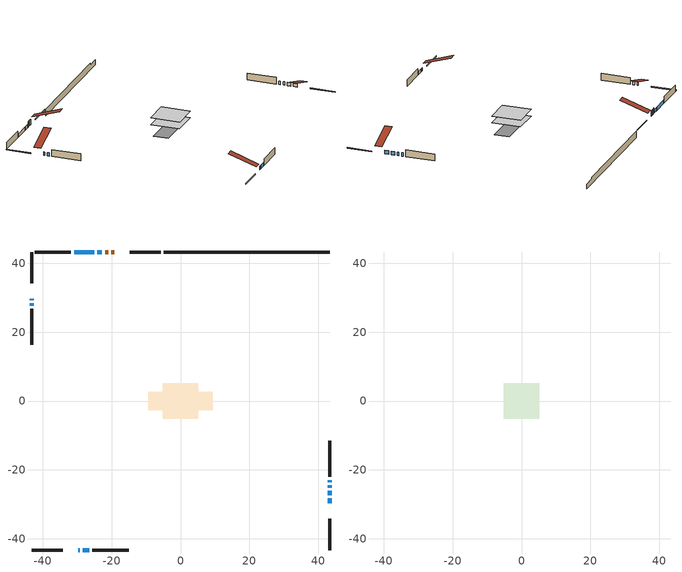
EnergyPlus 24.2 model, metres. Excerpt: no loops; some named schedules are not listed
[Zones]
conditioned space
 floor adiabatic (AdiabaticFloorConstruction): -5.16,-5.16 -5.16,5.16 5.16,5.16 5.16,-5.16 z0.61
 floor foundation (Slab1 construction): -9.37,-2.67 -9.37,2.67 9.37,2.67 9.37,-2.67 z-1.7
 wall outside (RimJoist1 construction): -5.78,43.31 -14.81,43.31 / -43.31,-43.31 -34.28,-43.31 / -43.31,43.31 -43.31,34.28 / 43.31,-43.31 43.31,-34.28 z0.61:0.91
 wall outside (AdiabaticWallConstruction 1): -19.33,43.31 -20.14,43.31 / -21.07,43.31 -21.93,43.31 z0.61:2.64
 wall outside (AdiabaticWallConstruction): -22.85,43.31 -24.15,43.31 / 43.31,-29.76 43.31,-28.31 / -29.76,-43.31 -29.28,-43.31 / -43.31,29.76 -43.31,29.28 / -25.08,43.31 -30.95,43.31 / 43.31,-27.38 43.31,-26.09 / -28.35,-43.31 -26.52,-43.31 / 43.31,-25.16 43.31,-24.55 / 43.31,-23.62 43.31,-23.01 / -43.31,28.35 -43.31,27.74 z0.61:1.83
 wall outside (Wall1 construction): -31.88,43.31 -42.38,43.31 / -25.59,-43.31 -15.09,-43.31 / -43.31,26.81 -43.31,16.31 / 43.31,-22.08 43.31,-11.58 z0.61:3.05
 wall foundation (FoundationWall1 construction): -4.85,43.31,-1.7 -4.85,43.31,0.61 38.49,43.31,0.61 38.49,43.31,0 43.31,43.31,0 43.31,43.31,-1.7
 window (WindowConstruction): -22.85,43.31 -24.15,43.31 z0.61:1.83
 window (WindowConstruction 7): 43.31,-29.76 43.31,-28.31 z0.61:1.83
 window (WindowConstruction 8): -29.76,-43.31 -29.28,-43.31 z0.61:1.83
 window (WindowConstruction 9): -43.31,29.76 -43.31,29.28 z0.61:1.83
 window (WindowConstruction 1): -25.08,43.31 -30.95,43.31 z0.61:1.83
 window (WindowConstruction 2): 43.31,-27.38 43.31,-26.09 z0.61:1.83
 window (WindowConstruction 3): -28.35,-43.31 -26.52,-43.31 z0.61:1.83
 window (WindowConstruction 4): 43.31,-25.16 43.31,-24.55 z0.61:1.83
 window (WindowConstruction 5): 43.31,-23.62 43.31,-23.01 z0.61:1.83
 window (WindowConstruction 6): -43.31,28.35 -43.31,27.74 z0.61:1.83
 door (Door): -19.33,43.31 -20.14,43.31 z0.61:2.64
 door (Door 1): -21.07,43.31 -21.92,43.31 z0.61:2.64
 ceiling adiabatic (AdiabaticFloorConstruction): 5.16,-5.16 5.16,5.16 -5.16,5.16 -5.16,-5.16 z0.61
attic - vented
 floor to conditioned space (Floor1 construction Reversed): -5.18,-5.18 -5.18,5.18 5.18,5.18 5.18,-5.18 z3.05
 roof outside (Roof1 construction): -18.4,43.31,3.05 -18.4,33.21,6.41 -15.74,33.21,6.41 -15.74,43.31,3.05; -30.69,-43.31,3.05 -30.69,-33.21,6.41 -33.35,-33.21,6.41 -33.35,-43.31,3.05; -43.31,30.69,3.05 -33.21,30.69,6.41 -33.21,33.35,6.41 -43.31,33.35,3.05; 43.31,-30.69,3.05 33.21,-30.69,6.41 33.21,-33.35,6.41 43.31,-33.35,3.05
[Building]
Building 1: Terrain=Suburbs
[Site:Location]
Moose Jaw CS_SK: Latitude {deg}=50.33; Longitude {deg}=-105.54; Time Zone {hr}=-6; Elevation {m}=577; Keep Site Location Information=Yes
[Site:GroundTemperature:Shallow]
-1.16478, -3.46141, -3.64533, -2.55546, 1.81975, 6.17459, 9.95, 12.3416, 12.5448, 10.5996, 6.92049, 2.69924
[Site:WaterMainsTemperature]
Calculation Method=Schedule; Temperature Schedule=mains temperature schedule
[Material] Roughness=Rough; Thermal Absorptance=0.9
Name | Thickness {m} | Conductivity {W/m-K} | Density {kg/m3} | Specific Heat {J/kg-K} | Solar Absorptance | Visible Absorptance
asphalt or fiberglass shingles | 0.00635 | 0.162714 | 1121.4 | 1465.45 | 0.84 | 0.84
ceiling stud and cavity | 0.1397 | 0.1119 | 65.682 | 1177.47 | 0.7 | 0.7
concrete 4.0 in. | 0.1016 | 1.803125 | 2242.8 | 837.4 | 0.7 | 0.7
concrete 8.0 in. | 0.2032 | 1.803125 | 2242.8 | 837.4 | 0.7 | 0.7
door material | 0.04445 | 0.188738 | 512.64 | 1214.23 | 0.7 | 0.7
door material 1 | 0.04445 | 0.0451087 | 512.64 | 1214.23 | 0.7 | 0.7
exterior vertical ins | 0.0366079 | 0.029427 | 32.04 | 1214.23 | 0.7 | 0.7
floor covering | 0.0127 | 0.0433444 | 54.468 | 1339.84 | 0.6 | 0.6
floor rigid ins; wall rigid ins | 0.512978 | 0.029427 | 32.04 | 1214.23 | 0.7 | 0.7
floor stud and cavity | 0.1397 | 1.75129 | 37.0049 | 1207.88 | 0.7 | 0.7
furniture material conditioned space 1 | 0.1524 | 0.115458 | 640.8 | 1214.23 | 0.6 | 0.6
gypsum board | 0.0127 | 0.160291 | 801 | 837.4 | 0.6 | 0.6
gypsum board 1 | 0.0127 | 0.160291 | 801 | 837.4 | 0.7 | 0.7
osb sheathing 0.5 in. | 0.0127 | 0.115458 | 512.64 | 1214.23 | 0.7 | 0.7
osb sheathing 0.75 in. | 0.01905 | 0.115458 | 512.64 | 1214.23 | 0.7 | 0.7
osb sheathing 2.0 in. | 0.0508 | 0.115458 | 512.64 | 1214.23 | 0.7 | 0.7
rim joist stud and cavity | 0.0508 | 0.0409464 | 125.044 | 1163.47 | 0.6 | 0.6
wall stud and cavity | 0.1397 | 0.0977075 | 139.0536 | 1170.24 | 0.7 | 0.7
wall stud and cavity 1 | 0.0889 | 0.380278 | 52.3479 | 1209.89 | 0.7 | 0.7
wall stud and cavity 2 | 0.0889 | 0.391764 | 83.0341 | 1211.67 | 0.7 | 0.7
wood siding | 0.0254 | 0.102417 | 544.68 | 1172.36 | 0 | 0
wood siding 1; wood siding 2; wood siding 3 | 0.0254 | 0.102417 | 544.68 | 1172.36 | 0.7 | 0.7
[WindowMaterial:SimpleGlazingSystem]
Name | U-Factor {W/m2-K} | Solar Heat Gain Coefficient
WindowMaterial | 1.8885 | 0.59
WindowMaterial 1 | 1.198058 | 0.54
WindowMaterial 2 | 1.91462 | 0.56
WindowMaterial 3 | 1.35931 | 0.48
WindowMaterial 4 | 2.97584 | 0.61
WindowMaterial 5 | 1.822638 | 0.51
[Construction]
AdiabaticFloorConstruction: floor stud and cavity, floor rigid ins, osb sheathing 0.75 in., floor covering
AdiabaticWallConstruction: wood siding 2, wall rigid ins, wall stud and cavity 1, gypsum board
AdiabaticWallConstruction 1: wood siding 3, wall rigid ins, wall stud and cavity 1, gypsum board
Door: door material
Door 1: door material 1
Floor1 construction Reversed: gypsum board, ceiling stud and cavity
FoundationWall1 construction: concrete 8.0 in., gypsum board 1
furniture construction conditioned space 1: furniture material conditioned space 1
PartitionWallConstruction: gypsum board, wall stud and cavity 2, gypsum board
RimJoist1 construction: wood siding 1, osb sheathing 2.0 in., rim joist stud and cavity
Roof1 construction: asphalt or fiberglass shingles
Slab1 construction: concrete 4.0 in.
Wall1 construction: wood siding, osb sheathing 0.5 in., wall stud and cavity, gypsum board
WindowConstruction; WindowConstruction 2: WindowMaterial
WindowConstruction 1: WindowMaterial 1
WindowConstruction 3; WindowConstruction 5; WindowConstruction 6: WindowMaterial 2
WindowConstruction 4: WindowMaterial 3
WindowConstruction 7: WindowMaterial 4
WindowConstruction 8; WindowConstruction 9: WindowMaterial 5
[Zone] Multiplier=1; Part of Total Floor Area=Yes
Name | Volume {m3}
attic - vented | 58.6618
conditioned space | 515.7
[Space]
Name | Zone | Volume {m3}
attic - vented 1 | attic - vented | 58.6618
conditioned space 1 | conditioned space | 515.7
[ZoneInfiltration:EffectiveLeakageArea]
infil attic - vented 1: Zone or Space=attic - vented 1; Schedule=Always On Discrete; Effective Air Leakage Area {cm2}=3580; Stack Coefficient=0.000233973; Wind Coefficient=1.03348e-05
[ZoneMixing]
whole house fan mix: Zone or Space=attic - vented; Schedule=Always On Continuous; Design Flow Rate Calculation Method=Flow/Zone; Design Flow Rate {m3/s}=0; Source Zone or Space=conditioned space
[SurfaceProperty:ExposedFoundationPerimeter]
Slab1: Exposed Perimeter Calculation Method=TotalExposedPerimeter; Total Exposed Perimeter {m}=48.158
[InternalMass] Zone or ZoneList=conditioned space; Space or SpaceList=conditioned space 1
Name | Construction | Surface Area {m2}
furniture mass conditioned space 1 | furniture construction conditioned space 1 | 82.5198
partition wall mass | PartitionWallConstruction | 206.3
[Lights]
interior lighting: Zone or ZoneList or Space or SpaceList=conditioned space 1; Schedule=interior lighting schedule; Design Level Calculation Method=LightingLevel; Lighting Level {W}=343.2; Return Air Fraction=0; Fraction Radiant=0.6; Fraction Visible=0.2; Fraction Replaceable=1
[People]
occupants: Zone or ZoneList or Space or SpaceList=conditioned space 1; Number of People Schedule=occupants schedule; Number of People Calculation Method=People; Number of People=3; Fraction Radiant=0.314171; Sensible Heat Fraction=0.56303; Activity Level Schedule=occupants activity schedule; Carbon Dioxide Generation Rate {m3/s-W}=0; Enable ASHRAE 55 Comfort Warnings=No; Mean Radiant Temperature Calculation Type=EnclosureAveraged
[ElectricEquipment] Zone or ZoneList or Space or SpaceList=conditioned space 1; Design Level Calculation Method=EquipmentLevel
Name | Schedule | Design Level {W} | Fraction Latent | Fraction Radiant | Fraction Lost
clothes dryer | clothes dryer schedule | 140.772 | 0.015 | 0.081 | 0.85
clothes washer | clothes washer schedule | 32.1985 | 0.03 | 0.162 | 0.7
cooking range | cooking range schedule | 215.147 | 0.08 | 0.432 | 0.2
dishwasher | dishwasher schedule | 66.8632 | 0.3 | 0.18 | 0.4
fridge | fridge schedule | 72.9452 | 0 | 0.6 | 0
mech vent house fan | mech vent house fan schedule | 0 | 0 | 0 | 1
mech vent house fan cfis | mech vent house fan cfis schedule | 0 | 0 | 0 | 0
misc plug loads | misc plug loads schedule | 494.7 | 0.045 | 0.513 | 0.1
whole house fan | Always On Discrete | 0 | 0 | 0 | 1
[OtherEquipment] Zone or ZoneList or Space or SpaceList=conditioned space 1; Design Level Calculation Method=EquipmentLevel
Name | Fuel Type | Schedule | Design Level {W} | Fraction Latent | Fraction Radiant | Fraction Lost
clothes dryer 1 | Electricity | clothes dryer schedule | 0 | 0.015 | 0.081 | 0.85
cooking range 1 | Electricity | cooking range schedule | 0 | 0.08 | 0.432 | 0.2
general water use latent | None | general water use schedule | 62.594 | 1 | 0 | 0
general water use sensible | None | general water use schedule | -61.6891 | 0 | 0.6 | 0
mech vent house fan latent load | None | Always On Discrete | 0 | 1 | 0 | 0
mech vent house fan sensible load | None | Always On Discrete | 0 | 0 | 0 | 0
water heater energy adjustment1 | NaturalGas | Always On Discrete | 0.01 | 0 | 0 | 1
[ZoneInfiltration:DesignFlowRate] Zone or ZoneList or Space or SpaceList=conditioned space 1; Schedule=Always On Discrete; Design Flow Rate Calculation Method=Flow/Zone; Design Flow Rate {m3/s}=0
infil flow; natural vent flow; whole house fan flow
[AvailabilityManager:Scheduled]
central ac and furnace airloop Availability Manager: Schedule=Always On Discrete
[Foundation:Kiva]
Foundation Kiva 1: Initial Indoor Air Temperature {C}=21; Wall Height Above Grade {m}=0.609996; Wall Depth Below Slab {m}=0.2032; Custom Block Material Name 1=exterior vertical ins; Custom Block Depth 1 {m}=2.30999; Custom Block X Position 1 {m}=0.2159; Custom Block Z Position 1 {m}=0
[Foundation:Kiva:Settings]
Soil Conductivity {W/m-K}=0.849921; Soil Density {kg/m3}=1842.3; Soil Specific Heat {J/kg-K}=418.7; Ground Solar Absorptivity=0.9; Ground Thermal Absorptivity=0.9; Ground Surface Roughness {m}=0.03; Far-Field Width {m}=40; Deep-Ground Boundary Condition=ZeroFlux; Deep-Ground Depth {m}=40; Minimum Cell Dimension {m}=0.2; Maximum Cell Growth Coefficient=3; Simulation Timestep=Timestep
[Exterior:Lights]
exterior lighting: Schedule=exterior lighting schedule; Design Level {W}=75.6
[EnergyManagementSystem:GlobalVariable]
central_ac_and_furnace_airloop_Fan_RTF
infil_program_Qfan
infil_program_Qinf
natural_vent_program_Qnv
natural_vent_program_Qwhf
[EnergyManagementSystem:Sensor]
Name | Output:Variable or Output:Meter Index Key | Output:Variable or Output:Meter
airflow_gain | infil flow | Infiltration Sensible Heat Gain Energy
airflow_gain_1 | natural vent flow | Infiltration Sensible Heat Gain Energy
airflow_gain_2 | whole house fan flow | Infiltration Sensible Heat Gain Energy
airflow_loss | infil flow | Infiltration Sensible Heat Loss Energy
airflow_loss_1 | natural vent flow | Infiltration Sensible Heat Loss Energy
airflow_loss_2 | whole house fan flow | Infiltration Sensible Heat Loss Energy
clg_load_cond |  | Cooling:EnergyTransfer:Zone:CONDITIONED SPACE
clg_sp_s; clg_sp_s_1 | cooling setpoint | Schedule Value
clothes_dryer_exhaust_0_sch_s | clothes dryer exhaust 0 schedule | Schedule Value
cool_season | cooling season schedule | Schedule Value
htg_load_cond |  | Heating:EnergyTransfer:Zone:CONDITIONED SPACE
htg_sp_s; htg_sp_s_1 | heating setpoint | Schedule Value
ig_ee_conv | clothes dryer | Electric Equipment Convective Heating Energy
ig_ee_conv_2 | cooking range | Electric Equipment Convective Heating Energy
ig_ee_conv_4 | fridge | Electric Equipment Convective Heating Energy
ig_ee_conv_5 | misc plug loads | Electric Equipment Convective Heating Energy
ig_ee_conv_6 | whole house fan | Electric Equipment Convective Heating Energy
ig_ee_rad | clothes dryer | Electric Equipment Radiant Heating Energy
ig_ee_rad_2 | cooking range | Electric Equipment Radiant Heating Energy
ig_ee_rad_4 | fridge | Electric Equipment Radiant Heating Energy
ig_ee_rad_5 | misc plug loads | Electric Equipment Radiant Heating Energy
ig_ee_rad_6 | whole house fan | Electric Equipment Radiant Heating Energy
ig_lgt_conv | interior lighting | Lights Convective Heating Energy
ig_lgt_rad | interior lighting | Lights Radiant Heating Energy
ig_lgt_vis | interior lighting | Lights Visible Radiation Heating Energy
ig_oe_conv | clothes dryer 1 | Other Equipment Convective Heating Energy
ig_oe_conv_1 | cooking range 1 | Other Equipment Convective Heating Energy
ig_oe_conv_2 | general water use latent | Other Equipment Convective Heating Energy
ig_oe_conv_3 | general water use sensible | Other Equipment Convective Heating Energy
ig_oe_conv_4 | water heater energy adjustment1 | Other Equipment Convective Heating Energy
ig_oe_rad | clothes dryer 1 | Other Equipment Radiant Heating Energy
ig_oe_rad_1 | cooking range 1 | Other Equipment Radiant Heating Energy
ig_oe_rad_2 | general water use latent | Other Equipment Radiant Heating Energy
ig_oe_rad_3 | general water use sensible | Other Equipment Radiant Heating Energy
ig_oe_rad_4 | water heater energy adjustment1 | Other Equipment Radiant Heating Energy
ig_ppl_conv | occupants | People Convective Heating Energy
ig_ppl_rad | occupants | People Radiant Heating Energy
im_conv | furniture mass conditioned space 1 | Surface Inside Face Convection Heat Gain Energy
im_conv_1 | partition wall mass | Surface Inside Face Convection Heat Gain Energy
im_ig | furniture mass conditioned space 1 | Surface Inside Face Internal Gains Radiation Heat Gain Energy
im_ig_1 | partition wall mass | Surface Inside Face Internal Gains Radiation Heat Gain Energy
im_lgt | furniture mass conditioned space 1 | Surface Inside Face Lights Radiation Heat Gain Energy
im_lgt_1 | partition wall mass | Surface Inside Face Lights Radiation Heat Gain Energy
im_sol | furniture mass conditioned space 1 | Surface Inside Face Solar Radiation Heat Gain Energy
im_sol_1 | partition wall mass | Surface Inside Face Solar Radiation Heat Gain Energy
im_surf | furniture mass conditioned space 1 | Surface Inside Face Net Surface Thermal Radiation Heat Gain Energy
im_surf_1 | partition wall mass | Surface Inside Face Net Surface Thermal Radiation Heat Gain Energy
mv_conv | mech vent house fan | Electric Equipment Convective Heating Energy
mv_conv_1 | mech vent house fan cfis | Electric Equipment Convective Heating Energy
mv_conv_2 | mech vent house fan latent load | Other Equipment Convective Heating Energy
mv_conv_3 | mech vent house fan sensible load | Other Equipment Convective Heating Energy
mv_rad | mech vent house fan | Electric Equipment Radiant Heating Energy
mv_rad_1 | mech vent house fan cfis | Electric Equipment Radiant Heating Energy
mv_rad_2 | mech vent house fan latent load | Other Equipment Radiant Heating Energy
mv_rad_3 | mech vent house fan sensible load | Other Equipment Radiant Heating Energy
natural_vent_s | natural vent schedule | Schedule Value
out_pb_s |  | Site Outdoor Air Barometric Pressure
out_wt_s |  | Site Outdoor Air Humidity Ratio
site_vw_s |  | Site Wind Speed
ss_back_out | Window1 | Surface Window Shortwave from Zone Back Out Window Heat Transfer Rate
ss_back_out_1 | Window10 | Surface Window Shortwave from Zone Back Out Window Heat Transfer Rate
ss_back_out_2 | Window13 | Surface Window Shortwave from Zone Back Out Window Heat Transfer Rate
ss_back_out_3 | Window14 | Surface Window Shortwave from Zone Back Out Window Heat Transfer Rate
ss_back_out_4 | Window2 | Surface Window Shortwave from Zone Back Out Window Heat Transfer Rate
ss_back_out_5 | Window3 | Surface Window Shortwave from Zone Back Out Window Heat Transfer Rate
ss_back_out_6 | Window4 | Surface Window Shortwave from Zone Back Out Window Heat Transfer Rate
ss_back_out_7 | Window5 | Surface Window Shortwave from Zone Back Out Window Heat Transfer Rate
ss_back_out_8 | Window6 | Surface Window Shortwave from Zone Back Out Window Heat Transfer Rate
ss_back_out_9 | Window9 | Surface Window Shortwave from Zone Back Out Window Heat Transfer Rate
ss_conv | Door1 | Surface Inside Face Convection Heat Gain Energy
ss_conv_1 | Door2 | Surface Inside Face Convection Heat Gain Energy
ss_conv_10 | Window6 | Surface Inside Face Convection Heat Gain Energy
ss_conv_11 | Window9 | Surface Inside Face Convection Heat Gain Energy
ss_conv_2 | Window1 | Surface Inside Face Convection Heat Gain Energy
ss_conv_3 | Window10 | Surface Inside Face Convection Heat Gain Energy
ss_conv_4 | Window13 | Surface Inside Face Convection Heat Gain Energy
ss_conv_5 | Window14 | Surface Inside Face Convection Heat Gain Energy
ss_conv_6 | Window2 | Surface Inside Face Convection Heat Gain Energy
ss_conv_7 | Window3 | Surface Inside Face Convection Heat Gain Energy
ss_conv_8 | Window4 | Surface Inside Face Convection Heat Gain Energy
ss_conv_9 | Window5 | Surface Inside Face Convection Heat Gain Energy
ss_ig | Door1 | Surface Inside Face Internal Gains Radiation Heat Gain Energy
ss_ig_1 | Door2 | Surface Inside Face Internal Gains Radiation Heat Gain Energy
ss_ig_10 | Window6 | Surface Inside Face Internal Gains Radiation Heat Gain Energy
ss_ig_11 | Window9 | Surface Inside Face Internal Gains Radiation Heat Gain Energy
ss_ig_2 | Window1 | Surface Inside Face Internal Gains Radiation Heat Gain Energy
ss_ig_3 | Window10 | Surface Inside Face Internal Gains Radiation Heat Gain Energy
ss_ig_4 | Window13 | Surface Inside Face Internal Gains Radiation Heat Gain Energy
ss_ig_5 | Window14 | Surface Inside Face Internal Gains Radiation Heat Gain Energy
ss_ig_6 | Window2 | Surface Inside Face Internal Gains Radiation Heat Gain Energy
ss_ig_7 | Window3 | Surface Inside Face Internal Gains Radiation Heat Gain Energy
ss_ig_8 | Window4 | Surface Inside Face Internal Gains Radiation Heat Gain Energy
ss_ig_9 | Window5 | Surface Inside Face Internal Gains Radiation Heat Gain Energy
ss_lgt | Door1 | Surface Inside Face Lights Radiation Heat Gain Energy
ss_lgt_1 | Door2 | Surface Inside Face Lights Radiation Heat Gain Energy
ss_sol | Door1 | Surface Inside Face Solar Radiation Heat Gain Energy
ss_sol_1 | Door2 | Surface Inside Face Solar Radiation Heat Gain Energy
ss_surf | Door1 | Surface Inside Face Net Surface Thermal Radiation Heat Gain Energy
ss_surf_1 | Door2 | Surface Inside Face Net Surface Thermal Radiation Heat Gain Energy
ss_surf_10 | Window6 | Surface Inside Face Net Surface Thermal Radiation Heat Gain Energy
ss_surf_11 | Window9 | Surface Inside Face Net Surface Thermal Radiation Heat Gain Energy
ss_surf_2 | Window1 | Surface Inside Face Net Surface Thermal Radiation Heat Gain Energy
ss_surf_3 | Window10 | Surface Inside Face Net Surface Thermal Radiation Heat Gain Energy
ss_surf_4 | Window13 | Surface Inside Face Net Surface Thermal Radiation Heat Gain Energy
ss_surf_5 | Window14 | Surface Inside Face Net Surface Thermal Radiation Heat Gain Energy
ss_surf_6 | Window2 | Surface Inside Face Net Surface Thermal Radiation Heat Gain Energy
ss_surf_7 | Window3 | Surface Inside Face Net Surface Thermal Radiation Heat Gain Energy
ss_surf_8 | Window4 | Surface Inside Face Net Surface Thermal Radiation Heat Gain Energy
ss_surf_9 | Window5 | Surface Inside Face Net Surface Thermal Radiation Heat Gain Energy
ss_trans_in | Window1 | Surface Window Transmitted Solar Radiation Rate
ss_trans_in_1 | Window10 | Surface Window Transmitted Solar Radiation Rate
ss_trans_in_2 | Window13 | Surface Window Transmitted Solar Radiation Rate
ss_trans_in_3 | Window14 | Surface Window Transmitted Solar Radiation Rate
ss_trans_in_4 | Window2 | Surface Window Transmitted Solar Radiation Rate
ss_trans_in_5 | Window3 | Surface Window Transmitted Solar Radiation Rate
ss_trans_in_6 | Window4 | Surface Window Transmitted Solar Radiation Rate
ss_trans_in_7 | Window5 | Surface Window Transmitted Solar Radiation Rate
ss_trans_in_8 | Window6 | Surface Window Transmitted Solar Radiation Rate
ss_trans_in_9 | Window9 | Surface Window Transmitted Solar Radiation Rate
ss_trans_out | Window1 | Surface Inside Face Initial Transmitted Diffuse Transmitted Out Window Solar Radiation Rate
ss_trans_out_1 | Window10 | Surface Inside Face Initial Transmitted Diffuse Transmitted Out Window Solar Radiation Rate
ss_trans_out_2 | Window13 | Surface Inside Face Initial Transmitted Diffuse Transmitted Out Window Solar Radiation Rate
ss_trans_out_3 | Window14 | Surface Inside Face Initial Transmitted Diffuse Transmitted Out Window Solar Radiation Rate
ss_trans_out_4 | Window2 | Surface Inside Face Initial Transmitted Diffuse Transmitted Out Window Solar Radiation Rate
ss_trans_out_5 | Window3 | Surface Inside Face Initial Transmitted Diffuse Transmitted Out Window Solar Radiation Rate
ss_trans_out_6 | Window4 | Surface Inside Face Initial Transmitted Diffuse Transmitted Out Window Solar Radiation Rate
ss_trans_out_7 | Window5 | Surface Inside Face Initial Transmitted Diffuse Transmitted Out Window Solar Radiation Rate
ss_trans_out_8 | Window6 | Surface Inside Face Initial Transmitted Diffuse Transmitted Out Window Solar Radiation Rate
ss_trans_out_9 | Window9 | Surface Inside Face Initial Transmitted Diffuse Transmitted Out Window Solar Radiation Rate
s_conv | Floor1 | Surface Inside Face Convection Heat Gain Energy
s_conv_1 | FoundationWall1 | Surface Inside Face Convection Heat Gain Energy
s_conv_10 | Wall1:180 | Surface Inside Face Convection Heat Gain Energy
s_conv_11 | Wall1:270 | Surface Inside Face Convection Heat Gain Energy
s_conv_12 | Wall1:90 | Surface Inside Face Convection Heat Gain Energy
s_conv_2 | inferred conditioned ceiling | Surface Inside Face Convection Heat Gain Energy
s_conv_3 | inferred conditioned floor | Surface Inside Face Convection Heat Gain Energy
s_conv_4 | RimJoist1:0 | Surface Inside Face Convection Heat Gain Energy
s_conv_5 | RimJoist1:180 | Surface Inside Face Convection Heat Gain Energy
s_conv_6 | RimJoist1:270 | Surface Inside Face Convection Heat Gain Energy
s_conv_7 | RimJoist1:90 | Surface Inside Face Convection Heat Gain Energy
s_conv_8 | Slab1 | Surface Inside Face Convection Heat Gain Energy
s_conv_9 | Wall1:0 | Surface Inside Face Convection Heat Gain Energy
s_ig | Floor1 | Surface Inside Face Internal Gains Radiation Heat Gain Energy
s_ig_1 | FoundationWall1 | Surface Inside Face Internal Gains Radiation Heat Gain Energy
s_ig_10 | Wall1:180 | Surface Inside Face Internal Gains Radiation Heat Gain Energy
s_ig_11 | Wall1:270 | Surface Inside Face Internal Gains Radiation Heat Gain Energy
s_ig_12 | Wall1:90 | Surface Inside Face Internal Gains Radiation Heat Gain Energy
s_ig_2 | inferred conditioned ceiling | Surface Inside Face Internal Gains Radiation Heat Gain Energy
s_ig_3 | inferred conditioned floor | Surface Inside Face Internal Gains Radiation Heat Gain Energy
s_ig_4 | RimJoist1:0 | Surface Inside Face Internal Gains Radiation Heat Gain Energy
s_ig_5 | RimJoist1:180 | Surface Inside Face Internal Gains Radiation Heat Gain Energy
s_ig_6 | RimJoist1:270 | Surface Inside Face Internal Gains Radiation Heat Gain Energy
s_ig_7 | RimJoist1:90 | Surface Inside Face Internal Gains Radiation Heat Gain Energy
s_ig_8 | Slab1 | Surface Inside Face Internal Gains Radiation Heat Gain Energy
s_ig_9 | Wall1:0 | Surface Inside Face Internal Gains Radiation Heat Gain Energy
s_lgt | Floor1 | Surface Inside Face Lights Radiation Heat Gain Energy
s_lgt_1 | FoundationWall1 | Surface Inside Face Lights Radiation Heat Gain Energy
s_lgt_10 | Wall1:180 | Surface Inside Face Lights Radiation Heat Gain Energy
s_lgt_11 | Wall1:270 | Surface Inside Face Lights Radiation Heat Gain Energy
s_lgt_12 | Wall1:90 | Surface Inside Face Lights Radiation Heat Gain Energy
s_lgt_2 | inferred conditioned ceiling | Surface Inside Face Lights Radiation Heat Gain Energy
s_lgt_3 | inferred conditioned floor | Surface Inside Face Lights Radiation Heat Gain Energy
s_lgt_4 | RimJoist1:0 | Surface Inside Face Lights Radiation Heat Gain Energy
s_lgt_5 | RimJoist1:180 | Surface Inside Face Lights Radiation Heat Gain Energy
s_lgt_6 | RimJoist1:270 | Surface Inside Face Lights Radiation Heat Gain Energy
s_lgt_7 | RimJoist1:90 | Surface Inside Face Lights Radiation Heat Gain Energy
s_lgt_8 | Slab1 | Surface Inside Face Lights Radiation Heat Gain Energy
s_lgt_9 | Wall1:0 | Surface Inside Face Lights Radiation Heat Gain Energy
s_sol | Floor1 | Surface Inside Face Solar Radiation Heat Gain Energy
s_sol_1 | FoundationWall1 | Surface Inside Face Solar Radiation Heat Gain Energy
s_sol_10 | Wall1:180 | Surface Inside Face Solar Radiation Heat Gain Energy
s_sol_11 | Wall1:270 | Surface Inside Face Solar Radiation Heat Gain Energy
s_sol_12 | Wall1:90 | Surface Inside Face Solar Radiation Heat Gain Energy
s_sol_2 | inferred conditioned ceiling | Surface Inside Face Solar Radiation Heat Gain Energy
s_sol_3 | inferred conditioned floor | Surface Inside Face Solar Radiation Heat Gain Energy
s_sol_4 | RimJoist1:0 | Surface Inside Face Solar Radiation Heat Gain Energy
s_sol_5 | RimJoist1:180 | Surface Inside Face Solar Radiation Heat Gain Energy
s_sol_6 | RimJoist1:270 | Surface Inside Face Solar Radiation Heat Gain Energy
s_sol_7 | RimJoist1:90 | Surface Inside Face Solar Radiation Heat Gain Energy
s_sol_8 | Slab1 | Surface Inside Face Solar Radiation Heat Gain Energy
s_sol_9 | Wall1:0 | Surface Inside Face Solar Radiation Heat Gain Energy
s_surf | Floor1 | Surface Inside Face Net Surface Thermal Radiation Heat Gain Energy
s_surf_1 | FoundationWall1 | Surface Inside Face Net Surface Thermal Radiation Heat Gain Energy
s_surf_10 | Wall1:180 | Surface Inside Face Net Surface Thermal Radiation Heat Gain Energy
s_surf_11 | Wall1:270 | Surface Inside Face Net Surface Thermal Radiation Heat Gain Energy
